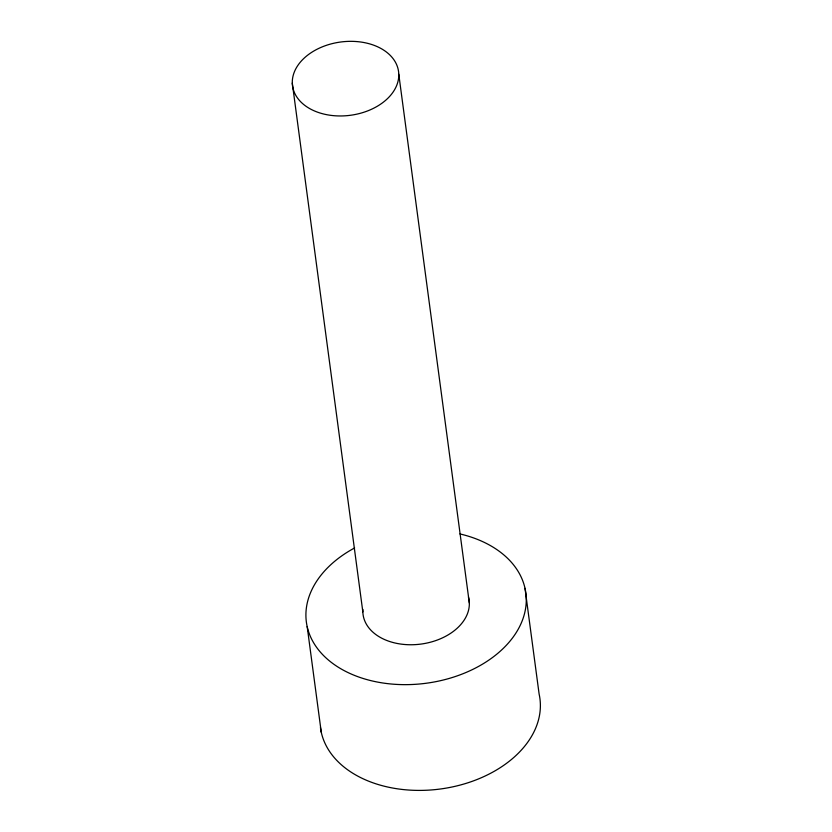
<?xml version="1.0" encoding="UTF-8"?>
<svg xmlns="http://www.w3.org/2000/svg" width="832" height="832" viewBox="0 0 832 832"><rect width="100%" height="100%" fill="white"/><g stroke="black" fill="none" stroke-linecap="round" stroke-linejoin="round"><path stroke-width="1.25" d="M525.013 588.338L539.126 694.096A110.687 76.471 -7.6 0 1 443.248 788.59A110.687 76.471 -7.6 0 1 320.434 727.407M398.778 74.214A53.498 36.962 -7.6 0 1 319.852 112.954A53.498 36.962 -7.6 0 1 317.97 48.786A53.498 36.962 -7.6 0 1 398.778 74.214L469.331 603.013M292.292 83.086L362.846 611.884M307.174 626.558L321.277 732.316M468.447 597.022A53.498 36.962 -7.6 0 1 419.796 644.228A53.498 36.962 -7.6 0 1 362.887 609.461M459.95 533.936A110.687 76.471 -7.6 0 1 507.073 644.488A110.687 76.471 -7.6 0 1 337.886 666.973A110.687 76.471 -7.6 0 1 354.63 547.934"/></g></svg>
